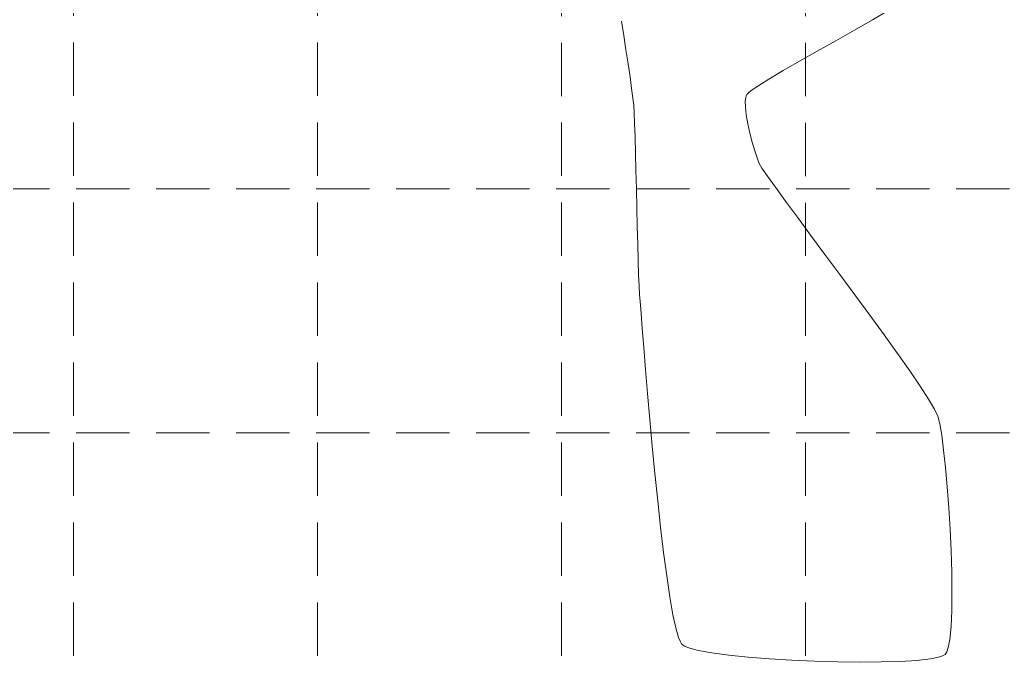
# Model space of a CAD drawing. Extents: x 2140663 to 2528301, y 336313 to 7007653.
# Drawn here: x 2527744.6 to 2527855.5, y 7006966.8 to 7007039.5 of the extents above; entities that cross this region are included whole.
import ezdxf

# ---------------------------------------------------------------- set-up
doc = ezdxf.new("R2010")
doc.units = 0
doc.header["$MEASUREMENT"] = 0
doc.linetypes.add('HIDDEN', pattern=[0.375, 0.25, -0.125])
doc.layers.add('1 EXISTING CONTOURS', color=43, linetype='Continuous')
doc.layers.add('GRID', color=254, linetype='HIDDEN')

msp = doc.modelspace()

# ---------------------------------------------------------------- linework, layer by layer
at = {"layer": '1 EXISTING CONTOURS', "color": 43, "lineweight": 0, "extrusion": (0.5097511316819655, -0.8603219070493064, 0), "elevation": -4739740.030490716}
msp.add_lwpolyline([(5746605.132209695, 603), (5746602.938789454, 603)], dxfattribs=at)
at = {"layer": '1 EXISTING CONTOURS', "color": 43, "lineweight": 0, "elevation": 603}
for points in [[(2527840.554933535, 7007039.533324542), (2527838.521780437, 7007038.361130503)], [(2527836.420644097, 7007037.168306272), (2527834.329646883, 7007035.988317245)], [(2527813.048782266, 7007034.562237564), (2527812.811696997, 7007036.134631599)], [(2527813.26504748, 7007033.098151333), (2527813.048782266, 7007034.562237564)], [(2527813.590341105, 7007030.711508759), (2527813.449298481, 7007031.796524524)], [(2527827.629496661, 7007032.066021077), (2527826.898913866, 7007031.558936102)], [(2527826.280569264, 7007030.743768306), (2527826.236538618, 7007030.353984014)], [(2527826.407296693, 7007031.113328854), (2527826.371437891, 7007031.051984498)], [(2527826.898913866, 7007031.558936102), (2527826.543353867, 7007031.264597828)], [(2527813.728164022, 7007029.069379295), (2527813.676981192, 7007029.897255656)], [(2527826.242636082, 7007029.728192259), (2527826.3388759, 7007028.815590539)], [(2527813.778941266, 7007027.85203161), (2527813.728164022, 7007029.069379295)], [(2527826.3388759, 7007028.815590539), (2527826.513444924, 7007027.81015298)], [(2527813.829422788, 7007026.31466822), (2527813.778941266, 7007027.85203161)], [(2527813.879718453, 7007024.526744737), (2527813.829422788, 7007026.31466822)], [(2527827.29139265, 7007024.794084531), (2527827.563543919, 7007023.97456287)], [(2527827.563543919, 7007023.97456287), (2527827.806157104, 7007023.340834992)], [(2527827.806157104, 7007023.340834992), (2527828.099722741, 7007022.843255173)], [(2527828.718259262, 7007021.938259393), (2527829.618974948, 7007020.677998262)], [(2527814.081239845, 7007016.258562231), (2527814.030588958, 7007018.354169912)], [(2527833.586279805, 7007015.287128862), (2527835.187794961, 7007013.127312428)], [(2527814.235812772, 7007010.829869594), (2527814.183741887, 7007012.426956455)], [(2527814.288576717, 7007009.537867571), (2527814.235812772, 7007010.829869594)], [(2527814.401965912, 7007007.829911654), (2527814.342143591, 7007008.620406005)], [(2527814.637871754, 7007004.767373722), (2527814.501503216, 7007006.523614316)], [(2527843.362844924, 7007001.953557979), (2527844.731807721, 7007000.008926907)], [(2527844.731807721, 7007000.008926907), (2527845.912240776, 7006998.282687197)], [(2527845.912240776, 7006998.282687197), (2527846.86135237, 7006996.826989464)], [(2527848.327703138, 7006992.767215176), (2527848.544732504, 7006991.101830401)], [(2527816.068048991, 7006988.469266635), (2527815.771251763, 7006991.542112445)], [(2527848.948247756, 7006986.957790492), (2527849.122196295, 7006984.618692166)], [(2527817.046775658, 7006979.580617233), (2527816.708694687, 7006982.422659299)], [(2527849.457581479, 7006977.370424535), (2527849.486327481, 7006975.109939116)], [(2527849.486327481, 7006975.109939116), (2527849.463101165, 7006973.043552933)], [(2527818.729991089, 7006970.004518311), (2527818.450199573, 7006970.957586668)], [(2527849.381633856, 7006971.241044386), (2527849.23565688, 7006969.77219188)], [(2527820.928072713, 7006968.563492749), (2527819.981480215, 7006968.812036055)], [(2527822.483415904, 7006968.277655081), (2527820.928072713, 7006968.563492749)], [(2527826.566953167, 7006967.79759664), (2527824.386506846, 7006968.021583392)], [(2527828.954362494, 7006967.608013774), (2527826.566953167, 7006967.79759664)], [(2527847.057220679, 7006967.60816517), (2527845.5482327, 7006967.439034625)], [(2527848.651143138, 7006968.053450134), (2527848.437401139, 7006967.938328476)], [(2527848.72509923, 7006968.114568601), (2527848.651143138, 7006968.053450134)], [(2527839.165782426, 7006967.240100252), (2527836.654444794, 7006967.268878036)], [(2527845.5482327, 7006967.439034625), (2527843.68306875, 7006967.322859594)]]:
    msp.add_lwpolyline(points, dxfattribs=at)
at = {"layer": '1 EXISTING CONTOURS', "color": 43, "lineweight": 0, "extrusion": (0.9888326890418004, 0.1490299066709843, 0), "elevation": 3543841.879617585}
msp.add_lwpolyline([(6552068.320965277, 603.0000000000007), (6552069.943827259, 603.0000000000007)], dxfattribs=at)
at = {"layer": '1 EXISTING CONTOURS', "color": 43, "lineweight": 0, "extrusion": (0.9886917092158015, 0.1499623423661332, 0), "elevation": 3550019.121167798}
msp.add_lwpolyline([(6548721.802180598, 603.0000000000007), (6548723.447334699, 603.0000000000007)], dxfattribs=at)
at = {"layer": '1 EXISTING CONTOURS', "color": 43, "lineweight": 0, "extrusion": (-0.4936954828834393, 0.8696348487615293, 0), "elevation": 4845582.285786211}
msp.add_lwpolyline([(-5657639.657863207, 603.0000000000007), (-5657637.241749888, 603.0000000000007)], dxfattribs=at)
at = {"layer": '1 EXISTING CONTOURS', "color": 43, "lineweight": 0, "extrusion": (0.4926194250190478, -0.8702448518054575, 0), "elevation": -4852576.701234591}
msp.add_lwpolyline([(5651636.851244913, 603), (5651634.549897524, 603)], dxfattribs=at)
at = {"layer": '1 EXISTING CONTOURS', "color": 43, "lineweight": 0, "extrusion": (0.4977682080714678, -0.8673101008482029, 0), "elevation": -4818997.538743293}
msp.add_lwpolyline([(5680293.693863572, 603), (5680291.576567978, 603)], dxfattribs=at)
at = {"layer": '1 EXISTING CONTOURS', "color": 43, "lineweight": 0, "extrusion": (0.9901292705183058, 0.1401571534488616, 0), "elevation": 3484947.717286808}
msp.add_lwpolyline([(6583576.143687977, 603), (6583577.458290878, 603)], dxfattribs=at)
at = {"layer": '1 EXISTING CONTOURS', "color": 43, "lineweight": 0, "extrusion": (0.5087513567228753, -0.8609135014812078, 0), "elevation": -4746412.812725807}
msp.add_lwpolyline([(5741081.351490788, 603), (5741079.502471553, 603)], dxfattribs=at)
at = {"layer": '1 EXISTING CONTOURS', "color": 43, "lineweight": 0, "extrusion": (0.5303512715067137, -0.8477779950029442, 0), "elevation": -4599770.99839933}
msp.add_lwpolyline([(5859226.502260445, 603), (5859225.005150315, 603)], dxfattribs=at)
at = {"layer": '1 EXISTING CONTOURS', "color": 43, "lineweight": 0, "extrusion": (0.9943866755774942, 0.1058070859344474, 0), "elevation": 3255017.653216821}
msp.add_lwpolyline([(6700236.566257542, 603.0000000000007), (6700237.385107114, 603.0000000000007)], dxfattribs=at)
at = {"layer": '1 EXISTING CONTOURS', "color": 43, "lineweight": 0, "extrusion": (0.968786851237303, -0.2478952134868922, 0), "elevation": 711915.4806919403}
msp.add_lwpolyline([(7414955.508477543, 603.0000000000007), (7414955.286257767, 603.0000000000007)], dxfattribs=at)
at = {"layer": '1 EXISTING CONTOURS', "color": 43, "lineweight": 0, "extrusion": (0.9332173501247153, -0.3593123674829528, 0), "elevation": -158701.4883864732}
msp.add_lwpolyline([(7447362.228681759, 603), (7447362.129098745, 603)], dxfattribs=at)
at = {"layer": '1 EXISTING CONTOURS', "color": 43, "lineweight": 0, "extrusion": (0.7435016122903054, -0.668734141884289, 0), "elevation": -2806397.929313384}
msp.add_lwpolyline([(6900182.956899141, 603), (6900182.753444336, 603)], dxfattribs=at)
at = {"layer": '1 EXISTING CONTOURS', "color": 43, "lineweight": 0, "extrusion": (0.9999525345194372, 0.009743136463881636, 0), "elevation": 2595976.704996949}
msp.add_lwpolyline([(6982068.805941368, 603), (6982068.180119908, 603)], dxfattribs=at)
at = {"layer": '1 EXISTING CONTOURS', "color": 43, "lineweight": 0, "extrusion": (0.9762568990539219, 0.2166159436644051, 0), "elevation": 3985642.014741046}
msp.add_lwpolyline([(6293091.715894765, 603.0000000000007), (6293090.647991974, 603.0000000000007)], dxfattribs=at)
at = {"layer": '1 EXISTING CONTOURS', "color": 43, "lineweight": 0, "extrusion": (0.9677569008044029, 0.2518860475402657, 0), "elevation": 4211294.053789798}
msp.add_lwpolyline([(6144374.220864789, 603.0000000000003), (6144373.162818646, 603.0000000000003)], dxfattribs=at)
at = {"layer": '1 EXISTING CONTOURS', "color": 43, "lineweight": 0, "extrusion": (0.959139660131903, 0.2829330527917472, 0), "elevation": 4407058.325116295}
msp.add_lwpolyline([(6005510.477093054, 603), (6005509.48705004, 603)], dxfattribs=at)
at = {"layer": '1 EXISTING CONTOURS', "color": 43, "lineweight": 0, "extrusion": (0.9996749110587269, 0.02549651348178409, 0), "elevation": 2705646.8106939}
msp.add_lwpolyline([(6940294.210227909, 603.0000000000007), (6940296.179896182, 603.0000000000007)], dxfattribs=at)
at = {"layer": '1 EXISTING CONTOURS', "color": 43, "lineweight": 0, "extrusion": (0.9997084559233935, 0.02414545827406356, 0), "elevation": 2696264.731552863}
msp.add_lwpolyline([(6943942.394741915, 603.0000000000007), (6943944.476025516, 603.0000000000007)], dxfattribs=at)
at = {"layer": '1 EXISTING CONTOURS', "color": 43, "lineweight": 0, "extrusion": (0.8255924804617759, 0.5642668306793981, 0), "elevation": 6040786.443292819}
msp.add_lwpolyline([(4358575.819482489, 603.0000000000003), (4358574.723305134, 603.0000000000003)], dxfattribs=at)
at = {"layer": '1 EXISTING CONTOURS', "color": 43, "lineweight": 0, "extrusion": (0.9997183213486873, 0.02373347761629077, 0), "elevation": 2693402.912607684}
msp.add_lwpolyline([(6945050.80897706, 603.0000000000007), (6945052.93244525, 603.0000000000007)], dxfattribs=at)
at = {"layer": '1 EXISTING CONTOURS', "color": 43, "lineweight": 0, "extrusion": (0.8079727011661618, 0.5892199200385679, 0), "elevation": 6171093.48892975}
msp.add_lwpolyline([(4172033.858365864, 603.0000000000007), (4172031.923429362, 603.0000000000007)], dxfattribs=at)
at = {"layer": '1 EXISTING CONTOURS', "color": 43, "lineweight": 0, "extrusion": (0.8050946684215469, 0.5931463351308843, 0), "elevation": 6191330.774836078}
msp.add_lwpolyline([(4141940.180132069, 603.0000000000003), (4141937.926558577, 603.0000000000003)], dxfattribs=at)
at = {"layer": '1 EXISTING CONTOURS', "color": 43, "lineweight": 0, "extrusion": (0.999674489466259, 0.02551303804674744, 0), "elevation": 2705761.523527941}
msp.add_lwpolyline([(6940241.184589636, 603.0000000000003), (6940243.184130199, 603.0000000000003)], dxfattribs=at)
at = {"layer": '1 EXISTING CONTOURS', "color": 43, "lineweight": 0, "extrusion": (0.8036950292941848, 0.5950414270349751, 0), "elevation": 6201071.663885018}
msp.add_lwpolyline([(4127340.15683939, 603), (4127337.65196696, 603)], dxfattribs=at)
at = {"layer": '1 EXISTING CONTOURS', "color": 43, "lineweight": 0, "extrusion": (0.9996056068060878, 0.02808257185218468, 0), "elevation": 2723592.160981501}
msp.add_lwpolyline([(6933261.385501703, 603), (6933263.218940882, 603)], dxfattribs=at)
at = {"layer": '1 EXISTING CONTOURS', "color": 43, "lineweight": 0, "extrusion": (0.8035806203499773, 0.5951959228673745, 0), "elevation": 6201865.013205307}
msp.add_lwpolyline([(4126142.758189912, 603), (4126139.952835134, 603)], dxfattribs=at)
at = {"layer": '1 EXISTING CONTOURS', "color": 43, "lineweight": 0, "extrusion": (0.8045760354369553, 0.593849646965081, 0), "elevation": 6194947.890265305}
msp.add_lwpolyline([(4136518.003018943, 603.0000000000007), (4136515.148483981, 603.0000000000007)], dxfattribs=at)
at = {"layer": '1 EXISTING CONTOURS', "color": 43, "lineweight": 0, "extrusion": (0.9982998853215985, 0.05828669631127827, 0), "elevation": 2931932.151384352}
msp.add_lwpolyline([(6847757.955306949, 603), (6847758.874330963, 603)], dxfattribs=at)
at = {"layer": '1 EXISTING CONTOURS', "color": 43, "lineweight": 0, "extrusion": (0.8062804587195127, 0.5915334495081848, 0), "elevation": 6183026.781704202}
msp.add_lwpolyline([(4154313.030269691, 603), (4154310.193909867, 603)], dxfattribs=at)
at = {"layer": '1 EXISTING CONTOURS', "color": 43, "lineweight": 0, "extrusion": (0.9971095098234192, 0.0759777955701575, 0), "elevation": 3052884.787728331}
msp.add_lwpolyline([(6794695.066656079, 603), (6794696.376740202, 603)], dxfattribs=at)
at = {"layer": '1 EXISTING CONTOURS', "color": 43, "lineweight": 0, "extrusion": (0.8088237507909349, 0.5880511373651816, 0), "elevation": 6165055.234632598}
msp.add_lwpolyline([(4180933.786180315, 603), (4180931.035318998, 603)], dxfattribs=at)
at = {"layer": '1 EXISTING CONTOURS', "color": 43, "lineweight": 0, "extrusion": (0.9968488768480116, 0.07932412449474593, 0), "elevation": 3075673.701144854}
msp.add_lwpolyline([(6784406.002301112, 603.0000000000007), (6784408.149390977, 603.0000000000007)], dxfattribs=at)
at = {"layer": '1 EXISTING CONTOURS', "color": 43, "lineweight": 0, "extrusion": (0.8124690200624127, 0.5830043665692589, 0), "elevation": 6138907.155365518}
msp.add_lwpolyline([(4219230.890336109, 603), (4219228.292240954, 603)], dxfattribs=at)
at = {"layer": '1 EXISTING CONTOURS', "color": 43, "lineweight": 0, "extrusion": (0.9966621590561542, 0.08163663825467987, 0), "elevation": 3091405.503136589}
msp.add_lwpolyline([(6777249.596934908, 603.0000000000007), (6777252.063716553, 603.0000000000007)], dxfattribs=at)
at = {"layer": '1 EXISTING CONTOURS', "color": 43, "lineweight": 0, "extrusion": (0.9964338249602692, 0.08437791461660893, 0), "elevation": 3110036.440711763}
msp.add_lwpolyline([(6768717.499739341, 603.0000000000007), (6768720.220353511, 603.0000000000007)], dxfattribs=at)
at = {"layer": '1 EXISTING CONTOURS', "color": 43, "lineweight": 0, "extrusion": (0.9961538456464238, 0.08762143461414593, 0), "elevation": 3132056.041111967}
msp.add_lwpolyline([(6758553.7575176, 603.0000000000007), (6758556.666120861, 603.0000000000007)], dxfattribs=at)
at = {"layer": '1 EXISTING CONTOURS', "color": 43, "lineweight": 0, "extrusion": (0.8590960020365959, 0.511814477408306, 0), "elevation": 5757945.55155585}
msp.add_lwpolyline([(4725894.340038472, 603), (4725893.021204318, 603)], dxfattribs=at)
at = {"layer": '1 EXISTING CONTOURS', "color": 43, "lineweight": 0, "extrusion": (0.9042152151475583, 0.4270770945574758, 0), "elevation": 5278245.566505217}
msp.add_lwpolyline([(5256246.337665074, 603.0000000000003), (5256245.499189959, 603.0000000000003)], dxfattribs=at)
at = {"layer": '1 EXISTING CONTOURS', "color": 43, "lineweight": 0, "extrusion": (0.9958065015170924, 0.091484487954457, 0), "elevation": 3158246.412981317}
msp.add_lwpolyline([(6746351.802234683, 603), (6746354.833005142, 603)], dxfattribs=at)
at = {"layer": '1 EXISTING CONTOURS', "color": 43, "lineweight": 0, "extrusion": (0.9707793433187637, 0.2399738872994098, 0), "elevation": 4135478.332014927}
msp.add_lwpolyline([(6195628.456704102, 603), (6195627.563246284, 603)], dxfattribs=at)
at = {"layer": '1 EXISTING CONTOURS', "color": 43, "lineweight": 0, "extrusion": (0.9861499898900431, 0.1658559538873058, 0), "elevation": 3654989.072095938}
msp.add_lwpolyline([(6490688.470407542, 603.0000000000007), (6490687.150875216, 603.0000000000007)], dxfattribs=at)
at = {"layer": '1 EXISTING CONTOURS', "color": 43, "lineweight": 0, "extrusion": (0.9943645810440498, 0.1060145271417624, 0), "elevation": 3256445.907472835}
msp.add_lwpolyline([(6699515.103195163, 603.0000000000007), (6699513.132354286, 603.0000000000007)], dxfattribs=at)
at = {"layer": '1 EXISTING CONTOURS', "color": 43, "lineweight": 0, "extrusion": (0.9960558528942303, 0.0887284504268367, 0), "elevation": 3139597.835060507}
msp.add_lwpolyline([(6755060.44332451, 603), (6755058.250369625, 603)], dxfattribs=at)
at = {"layer": '1 EXISTING CONTOURS', "color": 43, "lineweight": 0, "extrusion": (0.9948007311525212, 0.101840587677062, 0), "elevation": 3228269.09627074}
msp.add_lwpolyline([(6713119.900720978, 603), (6713122.978494107, 603)], dxfattribs=at)
at = {"layer": '1 EXISTING CONTOURS', "color": 43, "lineweight": 0, "extrusion": (0.9940451342965818, 0.1089691285699333, 0), "elevation": 3276308.668173577}
msp.add_lwpolyline([(6689802.799415173, 603), (6689805.802132329, 603)], dxfattribs=at)
at = {"layer": '1 EXISTING CONTOURS', "color": 43, "lineweight": 0, "extrusion": (0.9981651385661559, 0.06055044303064287, 0), "elevation": 2947486.892302112}
msp.add_lwpolyline([(6841065.388584181, 603.0000000000007), (6841062.96001539, 603.0000000000007)], dxfattribs=at)
at = {"layer": '1 EXISTING CONTOURS', "color": 43, "lineweight": 0, "extrusion": (0.9989119642945484, 0.04663569007967153, 0), "elevation": 2851874.329004458}
msp.add_lwpolyline([(6881470.35267556, 603.0000000000003), (6881467.910669893, 603.0000000000003)], dxfattribs=at)
at = {"layer": '1 EXISTING CONTOURS', "color": 43, "lineweight": 0, "extrusion": (0.9995130640933961, 0.03120312014255484, 0), "elevation": 2745258.113639613}
msp.add_lwpolyline([(6924691.01718697, 603.0000000000007), (6924688.631218907, 603.0000000000007)], dxfattribs=at)
at = {"layer": '1 EXISTING CONTOURS', "color": 43, "lineweight": 0, "extrusion": (0.9914749159772859, 0.130297701391215, 0), "elevation": 3419260.527107454}
msp.add_lwpolyline([(6617873.084183722, 603.0000000000007), (6617875.740214633, 603.0000000000007)], dxfattribs=at)
at = {"layer": '1 EXISTING CONTOURS', "color": 43, "lineweight": 0, "extrusion": (0.9890985446052106, 0.1472551155642971, 0), "elevation": 3532073.704416654}
msp.add_lwpolyline([(6558354.273404211, 603.0000000000007), (6558356.65827705, 603.0000000000007)], dxfattribs=at)
at = {"layer": '1 EXISTING CONTOURS', "color": 43, "lineweight": 0, "extrusion": (0.9850160998705446, 0.1724624103850501, 0), "elevation": 3698380.90242751}
msp.add_lwpolyline([(6466027.190557165, 603.0000000000007), (6466029.239763015, 603.0000000000007)], dxfattribs=at)
at = {"layer": '1 EXISTING CONTOURS', "color": 43, "lineweight": 0, "extrusion": (0.9989801945064802, -0.04515053691591164, 0), "elevation": 2208902.95326017}
msp.add_lwpolyline([(7113961.05445179, 603.0000000000007), (7113959.250103158, 603.0000000000007)], dxfattribs=at)
at = {"layer": '1 EXISTING CONTOURS', "color": 43, "lineweight": 0, "extrusion": (0.9768911666620015, 0.2137373352920675, 0), "elevation": 3967054.815868674}
msp.add_lwpolyline([(6304758.853875823, 603), (6304760.504282317, 603)], dxfattribs=at)
at = {"layer": '1 EXISTING CONTOURS', "color": 43, "lineweight": 0, "extrusion": (0.9226125317404932, 0.385728034080228, 0), "elevation": 5034982.002960091}
msp.add_lwpolyline([(5489667.248606552, 603), (5489667.786467693, 603)], dxfattribs=at)
at = {"layer": '1 EXISTING CONTOURS', "color": 43, "lineweight": 0, "extrusion": (0.9826814605673592, -0.1853028522640758, 0), "elevation": 1185659.094474069}
msp.add_lwpolyline([(7354036.963349639, 603.0000000000007), (7354036.059741902, 603.0000000000007)], dxfattribs=at)
at = {"layer": '1 EXISTING CONTOURS', "color": 43, "lineweight": 0, "extrusion": (0.847898200523546, 0.5301590719292962, 0), "elevation": 5858141.579868076}
msp.add_lwpolyline([(4601050.437204577, 603.0000000000007), (4601050.695306042, 603.0000000000007)], dxfattribs=at)
at = {"layer": '1 EXISTING CONTOURS', "color": 43, "lineweight": 0, "extrusion": (0.7379191281193724, 0.6748891467163665, 0), "elevation": 6594253.572162578}
msp.add_lwpolyline([(3464578.910100421, 603), (3464579.010716994, 603)], dxfattribs=at)
at = {"layer": '1 EXISTING CONTOURS', "color": 43, "lineweight": 0, "extrusion": (-0.6234013602661594, -0.7819020041017302, 0), "elevation": -7054609.163790102}
msp.add_lwpolyline([(-2391647.175184635, 603), (-2391647.286800516, 603)], dxfattribs=at)
at = {"layer": '1 EXISTING CONTOURS', "color": 43, "lineweight": 0, "extrusion": (-0.4949682727276804, -0.8689110478023495, 0), "elevation": -7339623.22000907}
msp.add_lwpolyline([(-1271777.084247277, 603.0000000000007), (-1271777.359722874, 603.0000000000007)], dxfattribs=at)
at = {"layer": '1 EXISTING CONTOURS', "color": 43, "lineweight": 0, "extrusion": (-0.3590583243416778, -0.9333151234823888, 0), "elevation": -7447344.768830378}
msp.add_lwpolyline([(-156657.862207606, 603), (-156658.4114804696, 603)], dxfattribs=at)
at = {"layer": '1 EXISTING CONTOURS', "color": 43, "lineweight": 0, "extrusion": (0.9493445634851487, -0.3142370121121832, 0), "elevation": 197950.8040771442}
msp.add_lwpolyline([(7446371.55502319, 603), (7446371.05464142, 603)], dxfattribs=at)
at = {"layer": '1 EXISTING CONTOURS', "color": 43, "lineweight": 0, "extrusion": (-0.1333538900655286, -0.9910684840132851, 0), "elevation": -7281480.390023418}
msp.add_lwpolyline([(1570840.639344246, 603.0000000000007), (1570838.719102636, 603.0000000000007)], dxfattribs=at)
at = {"layer": '1 EXISTING CONTOURS', "color": 43, "lineweight": 0, "extrusion": (-0.06045232431167985, -0.998171085779044, 0), "elevation": -7146965.601063277}
msp.add_lwpolyline([(2099620.822363195, 603.0000000000007), (2099618.293758633, 603.0000000000007)], dxfattribs=at)
at = {"layer": '1 EXISTING CONTOURS', "color": 43, "lineweight": 0, "extrusion": (0.1901595194354707, -0.9817532058353927, 0), "elevation": -6398418.730893459}
msp.add_lwpolyline([(3814164.465587842, 603.0000000000007), (3814163.545356565, 603.0000000000007)], dxfattribs=at)
at = {"layer": '1 EXISTING CONTOURS', "color": 43, "lineweight": 0, "extrusion": (-0.3095044353028052, 0.950897999013507, 0), "elevation": 5880531.48855943}
msp.add_lwpolyline([(-4572413.67587138, 603.0000000000003), (-4572413.174513241, 603.0000000000003)], dxfattribs=at)
at = {"layer": '1 EXISTING CONTOURS', "color": 43, "lineweight": 0, "extrusion": (0.7640067494484736, -0.6452082507200118, 0), "elevation": -2589660.152491175}
msp.add_lwpolyline([(6984359.887798329, 603.0000000000007), (6984359.786706744, 603.0000000000007)], dxfattribs=at)
at = {"layer": '1 EXISTING CONTOURS', "color": 43, "lineweight": 0, "extrusion": (0.8743658961767651, -0.4852672249420956, 0), "elevation": -1189987.236742593}
msp.add_lwpolyline([(7353336.438694074, 603), (7353336.19006207, 603)], dxfattribs=at)
at = {"layer": '1 EXISTING CONTOURS', "color": 43, "lineweight": 0, "extrusion": (-0.04390021399858359, -0.9990359208811657, 0), "elevation": -7111184.526995478}
msp.add_lwpolyline([(2217789.670693646, 603), (2217787.078035894, 603)], dxfattribs=at)
at = {"layer": '1 EXISTING CONTOURS', "color": 43, "lineweight": 0, "extrusion": (-0.0280087484693707, -0.9996076780463321, 0), "elevation": -7075019.822815822}
msp.add_lwpolyline([(2330588.544862852, 603), (2330585.957903816, 603)], dxfattribs=at)
at = {"layer": '1 EXISTING CONTOURS', "color": 43, "lineweight": 0, "extrusion": (0.007277238565144541, -0.9999735205488524, 0), "elevation": -6988386.010789813}
msp.add_lwpolyline([(2578765.968614526, 603), (2578763.602213089, 603)], dxfattribs=at)
at = {"layer": '1 EXISTING CONTOURS', "color": 43, "lineweight": 0, "extrusion": (0.03045544825911517, -0.9995361252457744, 0), "elevation": -6926730.355118004}
msp.add_lwpolyline([(2740071.410956207, 603), (2740069.259010425, 603)], dxfattribs=at)
at = {"layer": 'GRID', "color": 253, "linetype": 'HIDDEN', "lineweight": 0, "ltscale": 24}
for p, q in [((2527750.639346582, 7006031.955809309), (2527750.639346582, 7007624.562990395)), ((2527778.09681865, 7006031.951492419), (2527778.09681865, 7007624.562990395)), ((2527805.554290721, 7006031.947175532), (2527805.554290721, 7007624.562990395)), ((2527833.011762789, 7006031.94285864), (2527833.011762789, 7007624.562990395)), ((2527228.947377252, 7007020.498604855), (2528272.331315909, 7007020.498604855)), ((2527228.947377252, 7006993.041132786), (2528272.331315909, 7006993.041132786))]:
    msp.add_line(p, q, dxfattribs=at)

doc.saveas('drawing.dxf')
